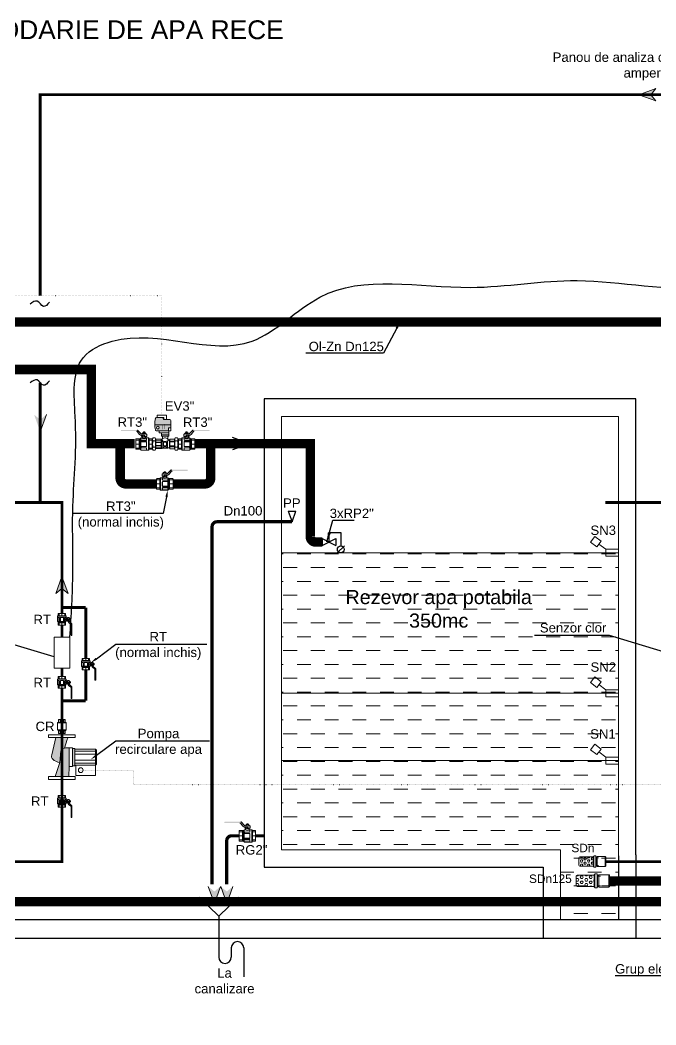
# Model space of a CAD drawing. Header units: millimetres. Extents: x 0 to 53377, y 0 to 36189.
# Drawn here: x 20716 to 27471, y 25508 to 36189 of the extents above; entities that cross this region are included whole.
import ezdxf
from ezdxf import colors
from ezdxf.entities.mleader import LeaderData, LeaderLine
from ezdxf.enums import TextEntityAlignment as Align
from ezdxf.math import Vec2, Vec3

# ---------------------------------------------------------------- set-up
doc = ezdxf.new("R2010")
doc.units = ezdxf.units.MM
doc.linetypes.add('ACAD_ISO07W100', pattern=[3, 0, -3])
for name, color, linetype, lineweight in [('IS_TEXT', 7, 'Continuous', 5), ('MC-SAN-ECHIPAMENTE', 7, 'Continuous', 0), ('S_TEXT', 7, 'Continuous', 15), ('SAN-MC-Circuit_Informatii', 83, 'ACAD_ISO07W100', 25), ('SAN-MC-COLD WATER', 5, 'Continuous', 30), ('SAN-MC-DRAINING', 42, 'Continuous', 5), ('SAN-MC-GRAY WATER', 6, 'GW_LINE', 30), ('SAN-MC-VALVE', 7, 'Continuous', 5)]:
    doc.layers.add(name, color=color, linetype=linetype, lineweight=lineweight)
for name, color, linetype in [('MC-SAN-VANE', 7, 'Continuous'), ('S_ECHIPAMENTE', 7, 'Continuous'), ('SAN-MC-TEXT', 7, 'Continuous')]:
    doc.layers.add(name, color=color, linetype=linetype)
doc.styles.add('CP_ATTR', font='romans.shx')
doc.styles.add('MC-1_la_050', font='arial.ttf', dxfattribs={"height": 0.1})
doc.styles.add('MC-1_la_100', font='arial.ttf', dxfattribs={"height": 0.2})
doc.styles.get("Standard").update_dxf_attribs({"font": 'arial.ttf'})
doc.linetypes.add('GW_LINE', pattern='A,50,15,["GW",Standard,S=0.1,R=0,X=2.5,Y=-6],-30', length=95)
doc.dimstyles.get("Standard").update_dxf_attribs({"dimtxt": 0.18, "dimasz": 0.18, "dimexe": 0.18, "dimexo": 0.0625, "dimgap": 0.09, "dimtad": 0, "dimtih": 1, "dimtoh": 1, "dimdec": 4, "dimzin": 0, "dimdsep": 46, "dimtxsty": 'Standard', "dimcen": 0.09, "dimadec": 0, "dimazin": 0, "dimtfac": 1, "dimtdec": 4, "dimtofl": 0, "dimtmove": 0, "dimatfit": 3, "dimfxl": 1, "dimtolj": 1, "dimtzin": 0, "dimarcsym": 0})

# ---------------------------------------------------------------- blocks, each defined once
blk = doc.blocks.new('VANE')
at = {"layer": 'MC-SAN-VANE', "lineweight": 5}
h = blk.add_hatch(color=1, dxfattribs=at)
h.dxf.hatch_style = 1
h.paths.add_polyline_path([(104802, 148969), (104817, 148970), (104818, 148970), (104819, 148969), (104820, 148968), (104820, 148968), (104820, 148967), (104820, 148967), (104820, 148932), (104821, 148931), (104821, 148930), (104849, 148902), (104850, 148901), (104850, 148900), (104850, 148782), (104849, 148780), (104847, 148779), (104841, 148779), (104841, 148894), (104841, 148895), (104841, 148896), (104840, 148898), (104839, 148899), (104816, 148917), (104814, 148920), (104813, 148921), (104812, 148923), (104811, 148925), (104811, 148928), (104811, 148930), (104811, 148953), (104802, 148953)])
at = {"layer": 'MC-SAN-VANE', "linetype": 'Continuous', "lineweight": 5}
for p, q in [((104709, 149011), (104706, 149009)), ((104706, 148988), (104706, 149009)), ((104715, 149009), (104715, 148987)), ((104745, 149009), (104745, 148987)), ((104775, 149009), (104775, 148987)), ((104781, 149011), (104784, 149009)), ((104784, 148988), (104784, 149009)), ((104699, 148985), (104706, 148987)), ((104699, 148985), (104745, 148985)), ((104699, 148982), (104699, 148985)), ((104745, 148982), (104699, 148982)), ((104699, 148982), (104699, 148928)), ((104699, 148982), (104702, 148982)), ((104699, 148982), (104700, 148982)), ((104699, 148928), (104706, 148921)), ((104700, 148982), (104701, 148982)), ((104700, 148965), (104700, 148927)), ((104700, 148927), (104717, 148927)), ((104701, 148982), (104745, 148982)), ((104703, 148969), (104713, 148969)), ((104703, 148968), (104713, 148968)), ((104706, 148987), (104784, 148987)), ((104706, 148921), (104706, 148890)), ((104706, 148921), (104745, 148921)), ((104706, 148913), (104745, 148913)), ((104715, 148890), (104715, 148913)), ((104716, 148964), (104716, 148927)), ((104717, 148964), (104717, 148927)), ((104717, 148928), (104727, 148928)), ((104727, 148964), (104727, 148927)), ((104727, 148927), (104745, 148927)), ((104728, 148964), (104728, 148927)), ((104731, 148969), (104745, 148969)), ((104731, 148968), (104745, 148968)), ((104791, 148985), (104745, 148985)), ((104791, 148982), (104745, 148982)), ((104789, 148982), (104745, 148982)), ((104759, 148969), (104745, 148969)), ((104759, 148968), (104745, 148968)), ((104763, 148927), (104745, 148927)), ((104784, 148921), (104745, 148921)), ((104745, 148913), (104745, 148890)), ((104784, 148913), (104745, 148913)), ((104762, 148964), (104762, 148927)), ((104763, 148964), (104763, 148927)), ((104773, 148928), (104763, 148928)), ((104773, 148964), (104773, 148927)), ((104790, 148927), (104773, 148927)), ((104774, 148964), (104774, 148927)), ((104775, 148890), (104775, 148913)), ((104787, 148969), (104777, 148969)), ((104787, 148968), (104777, 148968)), ((104791, 148985), (104784, 148987)), ((104791, 148928), (104784, 148921)), ((104784, 148921), (104784, 148890)), ((104787, 148982), (104791, 148982)), ((104790, 148982), (104789, 148982)), ((104791, 148982), (104790, 148982)), ((104790, 148965), (104790, 148965)), ((104790, 148935), (104790, 148927)), ((104791, 148982), (104791, 148985)), ((104791, 148982), (104791, 148965)), ((104791, 148964), (104796, 148964)), ((104791, 148937), (104796, 148937)), ((104791, 148935), (104791, 148928)), ((104798, 148963), (104798, 148950)), ((104798, 148962), (104802, 148962)), ((104798, 148953), (104806, 148953)), ((104798, 148953), (104798, 148947)), ((104798, 148938), (104798, 148950)), ((104798, 148947), (104806, 148947)), ((104798, 148938), (104811, 148938)), ((104802, 148969), (104802, 148953)), ((104811, 148969), (104802, 148969)), ((104802, 148953), (104811, 148953)), ((104802, 148952), (104802, 148948)), ((104802, 148931), (104802, 148938)), ((104811, 148931), (104802, 148931)), ((104806, 148948), (104806, 148952)), ((104811, 148970), (104817, 148970)), ((104811, 148969), (104811, 148970)), ((104811, 148953), (104811, 148930)), ((104839, 148899), (104816, 148917)), ((104820, 148967), (104820, 148950)), ((104820, 148950), (104820, 148932)), ((104821, 148930), (104849, 148902)), ((104822, 148962), (104826, 148962)), ((104822, 148939), (104826, 148939)), ((104829, 148958), (104829, 148950)), ((104829, 148956), (104829, 148957)), ((104829, 148957), (104829, 148957)), ((104829, 148957), (104829, 148957)), ((104829, 148957), (104829, 148957)), ((104829, 148957), (104829, 148957)), ((104829, 148957), (104831, 148957)), ((104829, 148955), (104829, 148956)), ((104829, 148956), (104829, 148956)), ((104829, 148953), (104829, 148955)), ((104829, 148955), (104829, 148955)), ((104829, 148950), (104829, 148953)), ((104829, 148953), (104829, 148953)), ((104829, 148950), (104829, 148950)), ((104829, 148942), (104829, 148950)), ((104829, 148948), (104829, 148950)), ((104829, 148946), (104829, 148948)), ((104829, 148948), (104829, 148948)), ((104829, 148944), (104829, 148946)), ((104829, 148946), (104829, 148946)), ((104829, 148943), (104829, 148944)), ((104829, 148944), (104829, 148944)), ((104829, 148943), (104829, 148943)), ((104829, 148943), (104829, 148943)), ((104829, 148943), (104831, 148943)), ((104831, 148957), (104831, 148950)), ((104831, 148956), (104831, 148957)), ((104831, 148956), (104835, 148956)), ((104831, 148950), (104835, 148950)), ((104831, 148943), (104831, 148950)), ((104831, 148945), (104835, 148945)), ((104831, 148945), (104831, 148943)), ((104835, 148956), (104835, 148950)), ((104835, 148945), (104835, 148950)), ((104841, 148894), (104841, 148779)), ((104850, 148900), (104850, 148782)), ((104709, 148888), (104706, 148890)), ((104781, 148888), (104709, 148888)), ((104781, 148888), (104784, 148890)), ((104841, 148779), (104841, 148779)), ((104841, 148779), (104847, 148779))]:
    blk.add_line(p, q, dxfattribs=at)
at = {"layer": 'MC-SAN-VANE', "lineweight": 5}
blk.add_line((104781, 149011), (104709, 149011), dxfattribs=at)
at = {"layer": 'MC-SAN-VANE', "linetype": 'Continuous', "lineweight": 5}
for centre, radius, start, end in [((104711, 149003), 7.33, 51.7703, 128.2297), ((104730, 148940), 70.4, 77.8706, 102.1294), ((104760, 148940), 70.4, 77.8706, 102.1294), ((104779, 149003), 7.33, 51.7703, 128.2297), ((104703, 148966), 2.18, 90, 180), ((104703, 148965), 2.18, 90, 180), ((104705, 148988), 1.09, 285.0002, 0), ((104713, 148964), 4.35, 0, 90), ((104713, 148964), 3.27, 0, 90), ((104731, 148964), 4.35, 90, 180), ((104731, 148964), 3.27, 90, 180), ((104759, 148964), 4.35, 0, 90), ((104759, 148964), 3.27, 0, 90), ((104777, 148964), 4.35, 90, 180), ((104777, 148964), 3.27, 90, 180), ((104785, 148988), 1.09, 180, 254.9998), ((104787, 148966), 2.18, 0, 90), ((104787, 148965), 2.18, 0, 90), ((104791, 148965), 1.09, 180, 270), ((104791, 148935), 1.09, 90, 180), ((104792, 148965), 1.09, 180, 270), ((104792, 148935), 1.09, 90, 180), ((104796, 148963), 1.09, 0, 90), ((104796, 148938), 1.09, 270, 0), ((104802, 148952), 0.544, 90, 180), ((104802, 148948), 0.544, 180, 270), ((104806, 148952), 0.544, 0, 90), ((104806, 148948), 0.544, 270, 0), ((104827, 148930), 16.3, 180, 230), ((104817, 148967), 3.27, 0, 90), ((104822, 148963), 1.63, 180, 270), ((104822, 148937), 1.63, 90, 180), ((104824, 148932), 3.27, 180, 224.9996), ((104826, 148958), 3.27, 0, 90), ((104826, 148942), 3.27, 270, 0), ((104819, 148954), 12.2, 343.0712, 16.9288), ((104819, 148947), 12.1, 342.983, 17.017), ((104825, 148953), 9.92, 344.0201, 15.9799), ((104825, 148947), 9.92, 344.0201, 15.9799), ((104835, 148894), 6.53, 0, 50.0001), ((104847, 148900), 3.27, 0, 44.9999), ((104711, 148895), 7.19, 230.9211, 309.0789), ((104730, 148957), 68.8, 257.5816, 282.4184), ((104760, 148957), 68.8, 257.5816, 282.4184), ((104779, 148895), 7.19, 230.9211, 309.0789), ((104847, 148782), 3.27, 270, 0)]:
    blk.add_arc(centre, radius, start, end, dxfattribs=at)
for centre, major_axis, ratio in [((104790, 148950), (0, -13.9), 0.355391), ((104791, 148950), (-0.5, -13.6), 0.343041)]:
    blk.add_ellipse(centre, major_axis=major_axis, ratio=ratio, start_param=3.141593, end_param=6.283185, dxfattribs=at)
blk = doc.blocks.new('VANE CLAPETA')
at = {"layer": 'MC-SAN-VANE', "linetype": 'Continuous', "lineweight": 5}
for p, q in [((104379, 148639), (104377, 148635)), ((104377, 148635), (104377, 148572)), ((104377, 148577), (104377, 148630)), ((104379, 148568), (104377, 148572)), ((104379, 148639), (104405, 148639)), ((104379, 148639), (104405, 148639)), ((104379, 148622), (104405, 148622)), ((104379, 148621), (104405, 148621)), ((104379, 148586), (104405, 148586)), ((104379, 148584), (104405, 148584)), ((104404, 148639), (104404, 148568)), ((104405, 148639), (104414, 148648)), ((104415, 148648), (104415, 148560)), ((104418, 148649), (104489, 148649)), ((104418, 148649), (104487, 148649)), ((104489, 148649), (104489, 148557)), ((104495, 148644), (104495, 148563)), ((104521, 148639), (104495, 148639)), ((104521, 148639), (104495, 148639)), ((104521, 148622), (104495, 148622)), ((104521, 148621), (104495, 148621)), ((104521, 148586), (104495, 148586)), ((104521, 148584), (104495, 148584)), ((104521, 148639), (104524, 148635)), ((104521, 148568), (104524, 148572)), ((104524, 148635), (104524, 148572)), ((104524, 148635), (104524, 148572)), ((104379, 148568), (104405, 148568)), ((104379, 148568), (104405, 148568)), ((104405, 148568), (104414, 148559)), ((104418, 148557), (104489, 148557)), ((104418, 148557), (104487, 148557)), ((104521, 148568), (104495, 148568)), ((104521, 148568), (104495, 148568))]:
    blk.add_line(p, q, dxfattribs=at)
at = {"layer": 'MC-SAN-VANE', "lineweight": 5}
for p, q in [((104441, 148605), (104431, 148611)), ((104441, 148611), (104431, 148611)), ((104431, 148599), (104441, 148605)), ((104441, 148599), (104431, 148599)), ((104446, 148608), (104441, 148611)), ((104446, 148602), (104441, 148599)), ((104467, 148608), (104446, 148608)), ((104467, 148602), (104446, 148602)), ((104464, 148612), (104467, 148608)), ((104478, 148605), (104464, 148612)), ((104478, 148605), (104464, 148598)), ((104464, 148598), (104467, 148602))]:
    blk.add_line(p, q, dxfattribs=at)
at = {"layer": 'MC-SAN-VANE', "linetype": 'Continuous', "lineweight": 5}
for centre, radius, start, end in [((104393, 148630), 16.8, 148.5878, 211.4122), ((104444, 148603), 67.7, 164.5036, 180), ((104444, 148603), 67.7, 180, 195.4964), ((104393, 148576), 16.8, 148.5878, 211.4122), ((104418, 148644), 5.63, 90, 134.145), ((104489, 148644), 5.63, 0, 90), ((104507, 148630), 16.8, 328.5878, 31.4122), ((104456, 148603), 67.7, 0, 15.4964), ((104456, 148603), 67.7, 344.5036, 0), ((104507, 148576), 16.8, 328.5878, 31.4122), ((104418, 148563), 5.63, 225.855, 270), ((104489, 148563), 5.63, 270, 0)]:
    blk.add_arc(centre, radius, start, end, dxfattribs=at)
blk = doc.blocks.new('Pompa Circulatie')
at = {"layer": 'IS_TEXT'}
h = blk.add_hatch(color=124, dxfattribs=at)
edge = h.paths.add_edge_path()
edge.add_line((168766, -192364), (168779, -192338))
edge.add_line((168779, -192338), (168595, -192338))
edge.add_line((168595, -192338), (168532, -192599))
edge.add_ellipse((168740, -192618), major_axis=(-212, 0), ratio=0.50221, start_angle=349.5369, end_angle=426.0144)
edge.add_line((168654, -192715), (168670, -192538))
edge.add_ellipse((168764, -192538), major_axis=(-94, 0), ratio=0.502522, start_angle=294.6584, end_angle=360, ccw=False)
edge.add_line((168724, -192495), (168766, -192364))
edge = h.paths.add_edge_path()
edge.add_line((168793, -192491), (168764, -192491))
edge.add_ellipse((168763, -192536), major_axis=(-89.3, 0), ratio=0.502655, start_angle=269.3969, end_angle=295.393)
edge.add_ellipse((168764, -192538), major_axis=(-94, 0), ratio=0.502522, start_angle=294.6505, end_angle=360)
edge.add_line((168670, -192538), (168654, -192715))
edge.add_line((168654, -192715), (168583, -192927))
edge.add_line((168583, -192927), (168789, -192927))
edge.add_line((168789, -192927), (168793, -192774))
edge.add_line((168793, -192774), (168793, -192491))
h = blk.add_hatch(color=124, dxfattribs=at)
h.paths.add_polyline_path([(168880, -192502), (168844, -192502), (168844, -192762), (168880, -192762)])
h.paths.add_polyline_path([(169207, -192526), (169191, -192514), (169191, -192751), (169207, -192739)])
at = {"layer": 'IS_TEXT', "lineweight": 9}
for p, q in [((168888, -192295), (168483, -192295)), ((168483, -192295), (168483, -192338)), ((168888, -192295), (168888, -192338)), ((168888, -192338), (168483, -192338)), ((168595, -192338), (168532, -192599)), ((168766, -192364), (168724, -192495)), ((168779, -192338), (168766, -192364)), ((168654, -192715), (168670, -192538)), ((168844, -192491), (168764, -192491)), ((168793, -192491), (168793, -192774)), ((168844, -192774), (168844, -192491)), ((168844, -192502), (168880, -192502)), ((168880, -192502), (168880, -192762)), ((168880, -192514), (169191, -192514)), ((168880, -192544), (169191, -192544)), ((168880, -192587), (169191, -192587)), ((169191, -192751), (169191, -192514)), ((169207, -192526), (169191, -192514)), ((169207, -192526), (169207, -192739)), ((168583, -192927), (168654, -192715)), ((168880, -192678), (169191, -192678)), ((168880, -192721), (169191, -192721)), ((168880, -192751), (169191, -192751)), ((168896, -192751), (168896, -192908)), ((169207, -192739), (169191, -192751)), ((169191, -192751), (169191, -192908)), ((168793, -192774), (168789, -192927)), ((168844, -192774), (168793, -192774)), ((168844, -192762), (168880, -192762)), ((168888, -192927), (168483, -192927)), ((168483, -192970), (168483, -192927)), ((168888, -192970), (168483, -192970)), ((168888, -192970), (168888, -192927)), ((168896, -192908), (169191, -192908)), ((169044, -192908), (168896, -192908))]:
    blk.add_line(p, q, dxfattribs=at)
at = {"layer": 'IS_TEXT', "lineweight": 9, "extrusion": (0, 0, -1)}
for centre, major_axis, ratio, start_param, end_param in [((168740, -192618), (-212, 0), 0.50221, -1.152169, 0.182616), ((168764, -192538), (-94, 0), 0.502522, 0, 1.140565), ((168763, -192536), (-89.3, 0), 0.502655, 1.127605, 1.581323), ((168970, -192829), (25.3, 25.3), 1, 2.356194490191355, 8.639379797370943)]:
    blk.add_ellipse(centre, major_axis=major_axis, ratio=ratio, start_param=start_param, end_param=end_param, dxfattribs=at)
at = {"layer": 'IS_TEXT', "linetype": 'ByBlock', "lineweight": 9, "style": 'CP_ATTR', "text_generation_flag": 4, "width": 1, "flags": 9}
for tag in ['NAME', 'GROUP', 'NUMBER', 'PRODUCER', 'ARTICLE', 'PRODUCT-TYPE', 'ORDER-NO', 'CHARACTER', 'DN', 'PN', 'TEMPERATURE', 'FLOW', 'POWER', 'VOLTAGE', 'WEIGHT', 'QUANTITY', 'EQUIPMENT', 'PRICE', 'OTHER']:
    blk.add_attdef(tag, text='', height=0.000135, rotation=270, dxfattribs=at).set_placement((168686, -192295), align=Align.MIDDLE_LEFT)
blk = doc.blocks.new('rt')
at = {"layer": 'SAN-MC-VALVE'}
h = blk.add_hatch(color=1, dxfattribs=at)
h.dxf.hatch_style = 1
h.paths.add_polyline_path([(760356, -58740), (760335, -58740), (760333, -58740), (760332, -58740), (760331, -58738), (760331, -58738), (760330, -58737), (760330, -58736), (760330, -58686), (760330, -58685), (760329, -58683), (760289, -58644), (760288, -58642), (760288, -58641), (760288, -58472), (760289, -58469), (760293, -58468), (760300, -58468), (760300, -58632), (760301, -58634), (760301, -58636), (760302, -58637), (760304, -58639), (760336, -58665), (760339, -58669), (760340, -58671), (760342, -58673), (760343, -58677), (760344, -58680), (760344, -58683), (760344, -58717), (760356, -58717)])
at = {"layer": 'SAN-MC-VALVE', "linetype": 'Continuous'}
for p, q in [((760386, -58624), (760382, -58626)), ((760382, -58670), (760382, -58626)), ((760386, -58624), (760489, -58624)), ((760395, -58626), (760395, -58660)), ((760438, -58660), (760438, -58626)), ((760480, -58626), (760480, -58660)), ((760489, -58624), (760493, -58626)), ((760493, -58670), (760493, -58626)), ((760329, -58683), (760289, -58644)), ((760304, -58639), (760336, -58665)), ((760314, -58705), (760309, -58705)), ((760309, -58705), (760309, -58712)), ((760309, -58720), (760309, -58712)), ((760314, -58720), (760309, -58720)), ((760315, -58712), (760310, -58712)), ((760314, -58705), (760315, -58702)), ((760314, -58720), (760315, -58723)), ((760317, -58702), (760315, -58702)), ((760315, -58702), (760315, -58712)), ((760315, -58723), (760315, -58712)), ((760317, -58723), (760315, -58723)), ((760317, -58701), (760317, -58712)), ((760317, -58702), (760317, -58703)), ((760317, -58703), (760317, -58704)), ((760317, -58703), (760317, -58703)), ((760317, -58704), (760317, -58706)), ((760317, -58704), (760317, -58704)), ((760317, -58706), (760317, -58709)), ((760317, -58706), (760317, -58706)), ((760317, -58709), (760317, -58709)), ((760317, -58709), (760317, -58712)), ((760317, -58712), (760317, -58716)), ((760317, -58724), (760317, -58712)), ((760317, -58712), (760317, -58712)), ((760317, -58716), (760317, -58719)), ((760317, -58716), (760317, -58716)), ((760317, -58719), (760317, -58721)), ((760317, -58719), (760317, -58719)), ((760317, -58721), (760317, -58722)), ((760317, -58721), (760317, -58721)), ((760317, -58722), (760317, -58723)), ((760317, -58722), (760317, -58722)), ((760317, -58722), (760317, -58722)), ((760317, -58722), (760317, -58722)), ((760328, -58696), (760322, -58696)), ((760328, -58729), (760322, -58729)), ((760330, -58712), (760330, -58686)), ((760330, -58736), (760330, -58712)), ((760344, -58740), (760335, -58740)), ((760344, -58717), (760344, -58683)), ((760344, -58685), (760356, -58685)), ((760363, -58695), (760344, -58695)), ((760356, -58717), (760344, -58717)), ((760344, -58740), (760344, -58740)), ((760344, -58740), (760356, -58740)), ((760350, -58709), (760350, -58716)), ((760361, -58709), (760351, -58709)), ((760361, -58716), (760351, -58716)), ((760356, -58685), (760356, -58695)), ((760356, -58740), (760356, -58717)), ((760363, -58730), (760356, -58730)), ((760357, -58716), (760357, -58709)), ((760361, -58716), (760361, -58709)), ((760363, -58695), (760363, -58712)), ((760363, -58730), (760363, -58712)), ((760372, -58693), (760364, -58693)), ((760372, -58732), (760364, -58732)), ((760372, -58681), (760382, -58670)), ((760372, -58691), (760372, -58681)), ((760372, -58758), (760372, -58733)), ((760374, -58691), (760374, -58679)), ((760374, -58679), (760398, -58679)), ((760374, -58734), (760374, -58733)), ((760377, -58737), (760392, -58737)), ((760377, -58739), (760392, -58739)), ((760382, -58660), (760438, -58660)), ((760382, -58670), (760438, -58670)), ((760397, -58733), (760397, -58679)), ((760398, -58733), (760398, -58679)), ((760398, -58681), (760412, -58681)), ((760412, -58733), (760412, -58679)), ((760412, -58679), (760438, -58679)), ((760413, -58733), (760413, -58679)), ((760418, -58737), (760438, -58737)), ((760418, -58739), (760438, -58739)), ((760493, -58660), (760438, -58660)), ((760493, -58670), (760438, -58670)), ((760464, -58679), (760438, -58679)), ((760458, -58737), (760438, -58737)), ((760458, -58739), (760438, -58739)), ((760462, -58733), (760462, -58679)), ((760464, -58733), (760464, -58679)), ((760477, -58681), (760464, -58681)), ((760477, -58733), (760477, -58679)), ((760501, -58679), (760477, -58679)), ((760479, -58733), (760479, -58679)), ((760498, -58737), (760483, -58737)), ((760498, -58739), (760483, -58739)), ((760503, -58681), (760493, -58670)), ((760501, -58734), (760501, -58679)), ((760503, -58758), (760503, -58681)), ((760377, -58758), (760372, -58758)), ((760372, -58758), (760373, -58758)), ((760372, -58758), (760438, -58758)), ((760372, -58758), (760372, -58762)), ((760372, -58762), (760381, -58765)), ((760372, -58762), (760438, -58762)), ((760374, -58758), (760375, -58758)), ((760375, -58758), (760438, -58758)), ((760493, -58765), (760382, -58765)), ((760382, -58766), (760382, -58797)), ((760386, -58799), (760382, -58797)), ((760386, -58799), (760489, -58799)), ((760395, -58797), (760395, -58765)), ((760500, -58758), (760438, -58758)), ((760438, -58758), (760503, -58758)), ((760503, -58762), (760438, -58762)), ((760438, -58797), (760438, -58765)), ((760480, -58797), (760480, -58765)), ((760489, -58799), (760493, -58797)), ((760493, -58766), (760493, -58797)), ((760503, -58762), (760494, -58765)), ((760502, -58758), (760500, -58758)), ((760503, -58758), (760500, -58758)), ((760503, -58758), (760502, -58758)), ((760503, -58758), (760503, -58762))]:
    blk.add_line(p, q, dxfattribs=at)
for centre, radius, start, end in [((760310, -58632), 9.33, 180, 230.0001), ((760389, -58634), 10.3, 50.9211, 129.0789), ((760417, -58722), 98.2, 77.5816, 102.4184), ((760459, -58722), 98.2, 77.5816, 102.4184), ((760486, -58634), 10.3, 50.9211, 129.0789), ((760293, -58641), 4.67, 180, 224.9999), ((760323, -58709), 14.2, 164.0201, 195.9799), ((760323, -58716), 14.2, 164.0201, 195.9799), ((760332, -58707), 17.3, 162.983, 197.017), ((760332, -58718), 17.4, 163.0712, 196.9288), ((760322, -58701), 4.67, 90, 180), ((760322, -58724), 4.67, 180, 270), ((760328, -58694), 2.33, 270, 0), ((760328, -58731), 2.33, 0, 90), ((760325, -58686), 4.67, 0, 44.9996), ((760335, -58736), 4.67, 180, 270), ((760321, -58683), 23.3, 0, 50), ((760351, -58709), 0.778, 90, 180), ((760351, -58716), 0.778, 180, 270), ((760356, -58709), 0.778, 0, 90), ((760356, -58716), 0.778, 270, 0), ((760364, -58695), 1.56, 90, 180), ((760364, -58730), 1.56, 180, 270), ((760371, -58691), 1.56, 270, 0), ((760371, -58733), 1.56, 0, 90), ((760372, -58691), 1.56, 270, 0), ((760372, -58733), 1.56, 0, 90), ((760377, -58734), 3.11, 180, 270), ((760377, -58736), 3.11, 180, 270), ((760392, -58733), 4.67, 270, 0), ((760392, -58733), 6.22, 270, 0), ((760418, -58733), 6.22, 180, 270), ((760418, -58733), 4.67, 180, 270), ((760458, -58733), 6.22, 270, 0), ((760458, -58733), 4.67, 270, 0), ((760483, -58733), 6.22, 180, 270), ((760483, -58733), 4.67, 180, 270), ((760498, -58734), 3.11, 270, 0), ((760498, -58736), 3.11, 270, 0), ((760505, -58736), 3.11, 180, 180.0000027747644), ((760381, -58766), 1.56, 0, 74.9998), ((760389, -58789), 10.3, 230.9211, 309.0789), ((760417, -58701), 98.2, 257.5816, 282.4184), ((760459, -58701), 98.2, 257.5816, 282.4184), ((760486, -58789), 10.3, 230.9211, 309.0789), ((760494, -58766), 1.56, 105.0002, 180)]:
    blk.add_arc(centre, radius, start, end, dxfattribs=at)
for centre, major_axis, ratio in [((760372, -58712), (0.8, 19.4), 0.343041), ((760373, -58712), (0, 19.9), 0.355391)]:
    blk.add_ellipse(centre, major_axis=major_axis, ratio=ratio, start_param=3.141593, end_param=6.283185, dxfattribs=at)
blk = doc.blocks.new('Sorb')
at = {"layer": 'SAN-MC-VALVE', "linetype": 'Continuous', "lineweight": 5}
h = blk.add_hatch(dxfattribs=at)
h.set_pattern_fill('HEX', scale=5)
h.set_pattern_definition([(0, (630084.182, 42518.263), (0, 27.4963066), [15.875, -31.75]), (120, (630084.182, 42518.263), (-23.8125, -13.7481533), [15.875, -31.75]), (60, (630100.057, 42518.263), (-23.8125, 13.7481533), [15.875, -31.75])])
h.paths.add_polyline_path([(774681, -65582, 0.416506), (774670, -65592), (774670, -65643), (774670, -65671), (774670, -65693, 0.411921), (774681, -65704), (774860, -65704), (774860, -65704, -0.145649), (774862, -65705), (774862, -65648), (774860, -65647), (774860, -65643), (774860, -65639), (774862, -65638), (774862, -65581, -0.155096), (774859, -65582)])
at = {"layer": 'SAN-MC-VALVE', "color": 7, "linetype": 'Continuous', "lineweight": 5}
for p, q in [((774869, -65570), (774860, -65582)), ((774868, -65572), (774864, -65579)), ((774870, -65570), (774870, -65643)), ((774873, -65569), (774893, -65569)), ((774893, -65569), (774894, -65570)), ((774894, -65708), (774894, -65570)), ((774894, -65576), (774894, -65715)), ((774894, -65576), (774896, -65578)), ((774894, -65578), (774896, -65578)), ((774898, -65578), (774898, -65707)), ((774670, -65643), (774670, -65592)), ((774670, -65643), (774670, -65614)), ((774670, -65643), (774670, -65614)), ((774670, -65621), (774670, -65671)), ((774670, -65643), (774670, -65693)), ((774670, -65643), (774670, -65671)), ((774670, -65643), (774670, -65671)), ((774681, -65582), (774859, -65582)), ((774860, -65639), (774862, -65638)), ((774860, -65639), (774870, -65639)), ((774860, -65639), (774860, -65643)), ((774860, -65647), (774860, -65643)), ((774860, -65647), (774870, -65647)), ((774860, -65647), (774862, -65648)), ((774862, -65638), (774862, -65581)), ((774862, -65638), (774870, -65639)), ((774862, -65648), (774870, -65647)), ((774862, -65648), (774862, -65705)), ((774870, -65716), (774870, -65643)), ((774898, -65592), (774931, -65592)), ((774681, -65704), (774859, -65704)), ((774869, -65715), (774860, -65704)), ((774868, -65714), (774864, -65706)), ((774873, -65717), (774893, -65717)), ((774893, -65717), (774894, -65715)), ((774894, -65710), (774896, -65708)), ((774894, -65708), (774896, -65708)), ((774898, -65694), (774931, -65694))]:
    blk.add_line(p, q, dxfattribs=at)
at = {"layer": 'SAN-MC-VALVE', "linetype": 'Continuous', "lineweight": 5}
for p, q in [((774898, -65592), (774911, -65579)), ((774913, -65579), (774913, -65705)), ((774917, -65577), (775019, -65577)), ((775019, -65577), (775019, -65708)), ((774898, -65592), (774898, -65694)), ((775027, -65585), (775027, -65700)), ((774898, -65694), (774911, -65706)), ((774917, -65708), (775019, -65708)), ((774917, -65708), (775016, -65708))]:
    blk.add_line(p, q, dxfattribs=at)
at = {"layer": 'SAN-MC-VALVE', "color": 7, "linetype": 'Continuous', "lineweight": 5}
for centre, radius, start, end in [((774859, -65577), 5.18, 270, 330), ((774873, -65574), 5.18, 90, 150), ((774899, -65575), 3.89, 225, 245.5302), ((774899, -65575), 3.89, 225, 245.5302), ((774681, -65592), 10.4, 90, 179.5511), ((774681, -65693), 10.4, 180.4489, 270), ((774859, -65709), 5.18, 30, 90), ((774873, -65711), 5.18, 210, 270), ((774899, -65711), 3.89, 114.4698, 135), ((774899, -65711), 3.89, 114.4698, 135)]:
    blk.add_arc(centre, radius, start, end, dxfattribs=at)
at = {"layer": 'SAN-MC-VALVE', "linetype": 'Continuous', "lineweight": 5}
for centre, start, end in [((774917, -65585), 90, 132.8475), ((775019, -65585), 0, 90), ((774917, -65700), 225.855, 270), ((775019, -65700), 270, 0)]:
    blk.add_arc(centre, 8.05, start, end, dxfattribs=at)
blk = doc.blocks.new('ev2')
at = {"layer": 'SAN-MC-VALVE'}
h = blk.add_hatch(color=114, dxfattribs=at)
h.dxf.hatch_style = 1
h.paths.add_polyline_path([(801111, -86516, -0.142538), (801106, -86508), (801105, -86501, 0.265741), (801094, -86495), (801035, -86495, 0.235859), (801021, -86506, 0.055764), (801015, -86570), (801186, -86570), (801186, -86524, 0.33673), (801175, -86516)])
h = blk.add_hatch(color=114, dxfattribs=at)
h.dxf.hatch_style = 1
h.paths.add_polyline_path([(801159, -86634), (801159, -86609, -0.325364), (801167, -86602), (801186, -86602), (801186, -86570), (801015, -86570, 0.047546), (801021, -86624, 0.433153), (801033, -86634)])
h.paths.add_polyline_path([(801034, -86601, -1), (801063, -86601, -1)], flags=16)
at = {"layer": 'SAN-MC-Circuit_Informatii', "linetype": 'ACAD_ISO07W100', "ltscale": 0.8}
for p, q in [((801101, -86619), (801101, -86568)), ((801123, -86614), (801123, -86563))]:
    blk.add_line(p, q, dxfattribs=at)
at = {"layer": 'SAN-MC-VALVE', "linetype": 'Continuous'}
for p, q in [((801095, -86495), (801035, -86495)), ((801139, -86467), (801042, -86467)), ((801042, -86467), (801042, -86492)), ((801111, -86492), (801042, -86492)), ((801106, -86508), (801105, -86501)), ((801111, -86492), (801111, -86515)), ((801139, -86467), (801139, -86516)), ((801186, -86570), (801014, -86570)), ((801175, -86516), (801111, -86516)), ((801159, -86634), (801159, -86609)), ((801186, -86602), (801167, -86602)), ((801186, -86524), (801186, -86634)), ((800989, -86724), (800987, -86733)), ((800989, -86724), (800989, -86825)), ((800991, -86724), (800989, -86724)), ((800989, -86725), (800991, -86725)), ((800996, -86710), (800991, -86718)), ((800991, -86718), (800991, -86832)), ((800996, -86710), (801020, -86710)), ((801020, -86710), (801024, -86718)), ((801024, -86718), (801024, -86832)), ((801027, -86725), (801025, -86728)), ((801025, -86728), (801025, -86822)), ((801027, -86725), (801090, -86725)), ((801186, -86634), (801030, -86634)), ((801062, -86657), (801062, -86633)), ((801062, -86657), (801164, -86657)), ((801083, -86725), (801083, -86824)), ((801164, -86677), (801086, -86677)), ((801086, -86677), (801086, -86690)), ((801087, -86657), (801087, -86677)), ((801164, -86677), (801087, -86677)), ((801163, -86691), (801087, -86691)), ((801092, -86823), (801092, -86727)), ((801098, -86692), (801098, -86719)), ((801153, -86692), (801153, -86722)), ((801164, -86677), (801164, -86634)), ((801164, -86657), (801164, -86657)), ((801164, -86677), (801164, -86690)), ((801171, -86732), (801177, -86723)), ((801223, -86723), (801177, -86723)), ((801226, -86727), (801223, -86723)), ((801226, -86727), (801226, -86822)), ((801233, -86710), (801228, -86718)), ((801228, -86718), (801228, -86832)), ((801257, -86710), (801233, -86710)), ((801257, -86710), (801261, -86718)), ((801261, -86718), (801261, -86832)), ((801261, -86724), (801263, -86724)), ((801263, -86725), (801261, -86725)), ((801263, -86724), (801263, -86825)), ((801263, -86724), (801265, -86733)), ((800987, -86733), (800987, -86818)), ((800989, -86827), (800987, -86818)), ((800989, -86825), (800991, -86825)), ((800991, -86827), (800989, -86827)), ((800996, -86840), (800991, -86832)), ((800996, -86742), (801020, -86742)), ((800996, -86808), (801020, -86808)), ((801020, -86840), (801024, -86832)), ((801024, -86737), (801024, -86813)), ((801025, -86738), (801024, -86737)), ((801024, -86813), (801025, -86812)), ((801025, -86812), (801025, -86738)), ((801027, -86824), (801025, -86822)), ((801027, -86742), (801083, -86742)), ((801027, -86742), (801027, -86759)), ((801027, -86759), (801083, -86759)), ((801027, -86790), (801083, -86790)), ((801027, -86790), (801027, -86808)), ((801027, -86808), (801083, -86808)), ((801027, -86824), (801091, -86824)), ((801149, -86821), (801093, -86821)), ((801141, -86747), (801106, -86747)), ((801141, -86756), (801106, -86756)), ((801106, -86756), (801106, -86795)), ((801141, -86795), (801106, -86795)), ((801141, -86804), (801106, -86804)), ((801106, -86804), (801106, -86821)), ((801141, -86756), (801141, -86795)), ((801141, -86804), (801141, -86821)), ((801150, -86743), (801150, -86820)), ((801151, -86816), (801169, -86816)), ((801161, -86733), (801169, -86733)), ((801171, -86733), (801171, -86816)), ((801171, -86817), (801177, -86827)), ((801223, -86744), (801177, -86744)), ((801177, -86744), (801177, -86753)), ((801223, -86753), (801177, -86753)), ((801223, -86796), (801177, -86796)), ((801177, -86796), (801177, -86805)), ((801223, -86805), (801177, -86805)), ((801223, -86827), (801177, -86827)), ((801223, -86744), (801223, -86753)), ((801223, -86796), (801223, -86805)), ((801226, -86822), (801223, -86827)), ((801226, -86805), (801226, -86744)), ((801233, -86840), (801228, -86832)), ((801257, -86742), (801233, -86742)), ((801257, -86808), (801233, -86808)), ((801257, -86840), (801261, -86832)), ((801263, -86825), (801261, -86825)), ((801261, -86827), (801263, -86827)), ((801263, -86827), (801265, -86818)), ((801265, -86733), (801265, -86818)), ((800996, -86840), (801020, -86840)), ((800996, -86840), (801020, -86840)), ((801257, -86840), (801233, -86840)), ((801257, -86840), (801233, -86840))]:
    blk.add_line(p, q, dxfattribs=at)
at = {"layer": 'SAN-MC-VALVE'}
for p, q in [((801226, -86732), (801228, -86736)), ((801226, -86818), (801228, -86815))]:
    blk.add_line(p, q, dxfattribs=at)
blk.add_circle((801048, -86601), 14.5, dxfattribs=at)
at = {"layer": 'SAN-MC-VALVE', "linetype": 'Continuous'}
for centre, radius, start, end in [((801304, -86564), 289, 168.2727, 191.9282), ((801038, -86514), 19.3, 99.7422, 152.8269), ((801094, -86507), 12.1, 33.2981, 87.1742), ((801121, -86504), 15.2, 193.5778, 227.9574), ((801168, -86611), 8.88, 97.7386, 169.8307), ((801175, -86527), 11.5, 17.3011, 88.3073), ((801022, -86726), 30.6, 148.5878, 211.4122), ((800994, -86726), 30.6, 328.5878, 31.4122), ((801032, -86624), 10.6, 182.7072, 263.6129), ((801050, -86733), 24.4, 160.0653, 199.9347), ((801087, -86690), 0.923, 180, 270), ((801090, -86724), 1.15, 270, 0), ((801157, -86695), 73, 204.6105, 225.2758), ((801097, -86692), 0.923, 0, 90), ((801154, -86692), 0.923, 90, 180), ((801163, -86690), 0.923, 270, 0), ((801197, -86734), 23.3, 152.3465, 207.6535), ((801203, -86734), 23.3, 332.3465, 27.6535), ((801259, -86726), 30.6, 148.5878, 211.4122), ((801231, -86726), 30.6, 328.5878, 31.4122), ((801115, -86775), 123, 164.5036, 180), ((801115, -86775), 123, 180, 195.4964), ((801022, -86824), 30.6, 148.5878, 211.4122), ((800901, -86775), 123, 0, 15.4964), ((800901, -86775), 123, 344.5036, 0), ((800994, -86824), 30.6, 328.5878, 31.4122), ((801110, -86775), 84.4, 169.3114, 190.6886), ((801050, -86816), 24.4, 160.0653, 199.9347), ((801091, -86823), 1.15, 270, 0), ((801093, -86822), 1.15, 90, 180), ((801133, -86714), 33.4, 283.3029, 325.7556), ((801149, -86820), 1.15, 270, 0), ((801151, -86817), 1.15, 90, 180), ((801161, -86732), 1.15, 180, 270), ((801169, -86731), 2.31, 270, 330), ((801169, -86819), 2.31, 30, 90), ((801261, -86775), 87.2, 165.8047, 194.1953), ((801197, -86816), 23.3, 152.3465, 207.6535), ((801139, -86775), 87.2, 345.8047, 14.1953), ((801203, -86816), 23.3, 332.3465, 27.6535), ((801351, -86775), 123, 164.5036, 180), ((801351, -86775), 123, 180, 195.4964), ((801259, -86824), 30.6, 148.5878, 211.4122), ((801138, -86775), 123, 0, 15.4964), ((801138, -86775), 123, 344.5036, 0), ((801231, -86824), 30.6, 328.5878, 31.4122)]:
    blk.add_arc(centre, radius, start, end, dxfattribs=at)
at = {"layer": 'SAN-MC-VALVE'}
blk.add_arc((801123, -86756), 45.2, 31.9388, 134.9687, dxfattribs=at)

msp = doc.modelspace()

# ---------------------------------------------------------------- hatches: boundary and pattern name
at = {"layer": 'IS_TEXT'}
h = msp.add_hatch(dxfattribs=at)
h.set_pattern_fill('DASH', color=5, scale=46.322054)
h.set_pattern_definition([(0, (-182690565.27, 137166670.77), (147.07252167, 147.07252167), [147.07252167, -147.07252167])])
h.paths.add_polyline_path([(23493, 30527), (27072, 30527), (27072, 26628), (26457, 26628), (26457, 27370), (23493, 27370)])
at = {"layer": 'S_TEXT'}
h = msp.add_hatch(color=256, dxfattribs=at)
h.paths.add_polyline_path([(22845, 26980), (22780, 26926), (22780, 26799)])
h.paths.add_polyline_path([(22780, 26799), (22780, 26926), (22715, 26980)])
h = msp.add_hatch(color=256, dxfattribs=at)
h.paths.add_polyline_path([(22976, 26980), (22912, 26926), (22912, 26799)])
h.paths.add_polyline_path([(22912, 26799), (22912, 26926), (22847, 26980)])
at = {"layer": 'SAN-MC-TEXT'}
h = msp.add_hatch(color=256, dxfattribs=at)
h.paths.add_polyline_path([(27470, 35331), (27416, 35396), (27289, 35396)])
h.paths.add_polyline_path([(27289, 35396), (27416, 35396), (27470, 35461)])
h = msp.add_hatch(color=256, dxfattribs=at)
h.paths.add_polyline_path([(20995, 31995), (20930, 31941), (20930, 31814)])
h.paths.add_polyline_path([(20930, 31814), (20930, 31941), (20865, 31995)])
h = msp.add_hatch(color=256, dxfattribs=at)
h.paths.add_polyline_path([(22974, 31751), (23028, 31686), (23155, 31686)])
h.paths.add_polyline_path([(23155, 31686), (23028, 31686), (22974, 31621)])
h = msp.add_hatch(color=256, dxfattribs=at)
h.paths.add_polyline_path([(21096, 30094), (21161, 30148), (21161, 30275)])
h.paths.add_polyline_path([(21161, 30275), (21161, 30148), (21226, 30094)])

# ---------------------------------------------------------------- linework, layer by layer
for points in [[(27257, 27315), (27257, 27315), (27257, 32162), (23308, 32162), (23308, 27185), (23983, 27185), (23983, 27185), (26090, 27185), (26090, 27185), (26272, 27185), (26272, 26628)], [(27072, 27305), (27072, 26628)], [(27257, 27315), (27257, 26430)], [(26272, 26628), (26272, 26430)]]:
    msp.add_lwpolyline(points)
at = {"layer": 'IS_TEXT'}
for p, q in [((26823, 30701), (26777, 30641)), ((26823, 30701), (26777, 30641)), ((26889, 30650), (26823, 30701)), ((26889, 30650), (26823, 30701)), ((26777, 30641), (26844, 30590)), ((26777, 30641), (26844, 30590)), ((26844, 30590), (26889, 30650)), ((26844, 30590), (26889, 30650)), ((26939, 30564), (26866, 30620)), ((26939, 30564), (26866, 30620)), ((26939, 30564), (26939, 30489)), ((27072, 30564), (26939, 30564)), ((26939, 30564), (26939, 30489)), ((27072, 30564), (26939, 30564)), ((23493, 30527), (27072, 30527)), ((26939, 30489), (27072, 30489)), ((26939, 30489), (27072, 30489)), ((26823, 29207), (26777, 29147)), ((26823, 29207), (26777, 29147)), ((26889, 29156), (26823, 29207)), ((26889, 29156), (26823, 29207)), ((26777, 29147), (26844, 29096)), ((26777, 29147), (26844, 29096)), ((26844, 29096), (26889, 29156)), ((26844, 29096), (26889, 29156)), ((26939, 29070), (26866, 29126)), ((26939, 29070), (26866, 29126)), ((26939, 29070), (26939, 28995)), ((27072, 29070), (26939, 29070)), ((26939, 29070), (26939, 28995)), ((27072, 29070), (26939, 29070)), ((23493, 29033), (27072, 29033)), ((26939, 28995), (27072, 28995)), ((26939, 28995), (27072, 28995)), ((26823, 28491), (26777, 28431)), ((26823, 28491), (26777, 28431)), ((26777, 28431), (26844, 28381)), ((26777, 28431), (26844, 28381)), ((26889, 28440), (26823, 28491)), ((26889, 28440), (26823, 28491)), ((26844, 28381), (26889, 28440)), ((26844, 28381), (26889, 28440)), ((23493, 28317), (27072, 28317)), ((26939, 28355), (26866, 28411)), ((26939, 28355), (26866, 28411)), ((26939, 28355), (26939, 28280)), ((27072, 28355), (26939, 28355)), ((26939, 28355), (26939, 28280)), ((27072, 28355), (26939, 28355)), ((26939, 28280), (27072, 28280)), ((26939, 28280), (27072, 28280))]:
    msp.add_line(p, q, dxfattribs=at)
at = {"layer": 'IS_TEXT', "lineweight": 0}
msp.add_lwpolyline([(26457, 26628), (26457, 27370), (25905, 27370), (25905, 27370), (24168, 27370), (24168, 27370), (23493, 27370), (23493, 31977), (27072, 31977), (27072, 27305)], dxfattribs=at)
msp.add_lwpolyline([(26457, 26628), (26457, 27370), (25905, 27370), (25905, 27370), (24168, 27370), (24168, 27370), (23493, 27370), (23493, 31977), (27072, 31977), (27072, 27305)], dxfattribs=at)
at = {"layer": 'MC-SAN-ECHIPAMENTE'}
for p, q in [((27289, 35396), (27470, 35461)), ((27470, 35461), (27416, 35396)), ((27289, 35396), (27470, 35331)), ((27470, 35331), (27416, 35396)), ((20930, 31814), (20995, 31995)), ((21161, 30275), (21096, 30094)), ((21161, 30275), (21226, 30094)), ((21096, 30094), (21161, 30148)), ((21226, 30094), (21161, 30148))]:
    msp.add_line(p, q, dxfattribs=at)
msp.add_lwpolyline([(21077, 29628), (21245, 29628), (21245, 29299), (21077, 29299)], close=True, dxfattribs=at)
at = {"layer": 'S_TEXT'}
for p, q in [((22780, 26799), (22715, 26980)), ((22780, 26799), (22845, 26980)), ((22912, 26799), (22847, 26980)), ((22912, 26799), (22976, 26980))]:
    msp.add_line(p, q, dxfattribs=at)
at = {"layer": 'SAN-MC-Circuit_Informatii', "linetype": 'ACAD_ISO07W100', "ltscale": 5}
msp.add_lwpolyline([(22223, 31991), (22223, 33259), (14632, 33259), (14632, 33823)], dxfattribs=at)
at = {"layer": 'SAN-MC-Circuit_Informatii', "linetype": 'ACAD_ISO07W100', "ltscale": 3}
msp.add_lwpolyline([(21361, 28216), (21918, 28216), (21918, 28064), (30599, 28064), (30599, 28929)], dxfattribs=at)
at = {"layer": 'SAN-MC-Circuit_Informatii', "linetype": 'Continuous', "lineweight": 30, "ltscale": 10}
msp.add_spline([(21245, 29628), (21277, 30323), (21277, 31023), (21301, 31480), (21301, 31980), (21389, 32604), (21695, 32776), (23180, 32776), (23900, 33243), (25500, 33348), (26635, 33421), (28050, 33376), (28569, 33560), (29723, 34649)], degree=3, dxfattribs=at)
at = {"layer": 'SAN-MC-COLD WATER'}
for p, q in [((23999, 30744), (24123, 30744)), ((23999, 30641), (23999, 30744)), ((24123, 30744), (24123, 30599))]:
    msp.add_line(p, q, dxfattribs=at)
for points, const_width in [([(29744, 35019), (29744, 35346, 0.414214), (29694, 35396), (20930, 35396), (20930, 33259)], 30), ([(23926, 30641), (23855, 30641, -0.430849), (23799, 30701), (23799, 31686), (22573, 31686)], 100), ([(22167, 31259), (21839, 31259, -0.414214), (21779, 31319), (21779, 31665)], 100), ([(22342, 31259), (22681, 31259, 0.414214), (22741, 31319), (22741, 31665)], 100)]:
    msp.add_lwpolyline(points, format="xyb", dxfattribs=dict(at, const_width=const_width))
for points, const_width in [([(13281, 31681), (13281, 32979), (36672, 32979), (36672, 28276)], 100), ([(21932, 31686), (21474, 31686), (21474, 32475), (13785, 32475), (13785, 31681)], 100), ([(20930, 32335), (20930, 31062)], 30), ([(30452, 27039), (26980, 27039)], 100), ([(30452, 26819), (20331, 26819)], 100)]:
    msp.add_lwpolyline(points, dxfattribs=dict(at, const_width=const_width))
at = {"layer": 'SAN-MC-DRAINING', "const_width": 35}
for points in [[(23606, 30856), (22806, 30856, 0.414214), (22756, 30806), (22756, 27003)], [(23043, 27518), (22962, 27518, 0.414214), (22912, 27468), (22912, 27003)]]:
    msp.add_lwpolyline(points, format="xyb", dxfattribs=at)
msp.add_lwpolyline([(23308, 27518), (23218, 27518)], dxfattribs=at)
at = {"layer": 'SAN-MC-GRAY WATER', "ltscale": 8, "const_width": 30}
for points in [[(21161, 29880), (21161, 31062), (20284, 31062)], [(27809, 29880), (27809, 31062), (26932, 31062)], [(21161, 29945), (21414, 29945)], [(21414, 29405), (21414, 29945)], [(21161, 29628), (21161, 29760)], [(21161, 29212), (21161, 29299)], [(21414, 28953), (21414, 29283)], [(20284, 27244), (21161, 27244), (21161, 29088)], [(26932, 27244), (27809, 27244), (27809, 29088)], [(21161, 28953), (21414, 28953)]]:
    msp.add_lwpolyline(points, dxfattribs=at)
at = {"layer": 'SAN-MC-TEXT'}
for p, q in [((23155, 31686), (22974, 31751)), ((23155, 31686), (22974, 31621)), ((23565, 30970), (23606, 30856)), ((23565, 30970), (23646, 30970)), ((23606, 30856), (23646, 30970)), ((23926, 30679), (24072, 30603)), ((23926, 30603), (24072, 30679)), ((23926, 30679), (23926, 30603)), ((24072, 30679), (24072, 30603)), ((24085, 30525), (24164, 30599)), ((22826, 26665), (22617, 26865)), ((22826, 26665), (23035, 26865)), ((20609, 26628), (40878, 26628)), ((22826, 26665), (22826, 26228)), ((26457, 26628), (27072, 26628)), ((7940, 26430), (40875, 26430)), ((22959, 26328), (22959, 26228)), ((23093, 26328), (23093, 26020))]:
    msp.add_line(p, q, dxfattribs=at)
msp.add_circle((24123, 30563), 36, dxfattribs=at)
for centre, start, end in [((23026, 26328), 0, 180), ((22893, 26228), 180, 0)]:
    msp.add_arc(centre, 66.6, start, end, dxfattribs=at)
for points in [[(21028, 33191), (20965, 33145), (20896, 33202), (20823, 33170)], [(21028, 32354), (20965, 32307), (20896, 32364), (20823, 32332)]]:
    msp.add_spline(points, degree=3, dxfattribs=at)

# ---------------------------------------------------------------- block references
at = {"layer": 'MC-SAN-VANE'}
for p in [(-83584, -119130), (-83331, -119607), (-83584, -119800), (-83584, -121065)]:
    msp.add_blockref('VANE', p, dxfattribs=at)
at = {"layer": 'MC-SAN-VANE', "rotation": 90.00000000000001}
msp.add_blockref('VANE CLAPETA', (169764, -75771), dxfattribs=at)
at = {"layer": 'S_ECHIPAMENTE', "xscale": 0.7037375680009059, "yscale": 0.7037375680009059, "zscale": 0.7037375680009059}
msp.add_blockref('Pompa Circulatie', (-97550, 163917), dxfattribs=at)
at = {"layer": 'SAN-MC-VALVE'}
for name, p in [('ev2', (-778868, 118458)), ('Sorb', (-748048, 92682))]:
    msp.add_blockref(name, p, dxfattribs=at)
at = {"layer": 'SAN-MC-VALVE', "xscale": -1, "rotation": 90}
for p in [(-36679, 792120), (-35581, 787955)]:
    msp.add_blockref('rt', p, dxfattribs=at)
at = {"layer": 'SAN-MC-VALVE', "rotation": 270}
for p in [(81197, 792120), (80965, 791697)]:
    msp.add_blockref('rt', p, dxfattribs=at)
at = {"layer": 'SAN-MC-VALVE', "xscale": 0.8, "yscale": 0.8, "zscale": 0.8}
msp.add_blockref('Sorb', (-593083, 79759), dxfattribs=at)

# ---------------------------------------------------------------- texts
at = {"layer": 'IS_TEXT', "insert": (25163, 29930), "char_height": 150, "width": 2641.37, "attachment_point": 5, "style": 'MC-1_la_100'}
msp.add_mtext('Rezevor apa potabila\\P350mc', dxfattribs=at)
at = {"layer": 'S_TEXT', "attachment_point": 5}
for s, insert, char_height, width in [('SCHEMA FUNCTIONALA  GOSPODARIE DE APA RECE', (19900, 36085), 200, 16930.09), ('Senzor clor', (26591, 29729), 100, 1993.8)]:
    msp.add_mtext(s, dxfattribs=dict(at, insert=insert, char_height=char_height, width=width))
at = {"layer": 'SAN-MC-TEXT'}
msp.add_text('PP', height=100, dxfattribs=at).set_placement((23510, 31005))
for s, insert, char_height, width, attachment_point in [('\\A1;EV3" ', (22567, 32137), 100, 317.33, 3), ('RT3" ', (22065, 31966), 100, 730.86, 3), ('RT3" ', (22759, 31965), 100, 730.86, 3), ('\\pxql;Dn100', (22879, 31023), 100, 880.81, 1), ('\\A1; 3xRP2"', (24474, 30996), 100, 842.93, 3), ('SN3', (27047, 30816), 100, 317.33, 3), ('\\A1;RT', (21044, 29868), 100, 754.71, 3), ('SN2', (27048, 29362), 100, 317.33, 3), ('\\A1;RT', (21044, 29198), 100, 754.71, 3), ('\\A1;CR', (21082, 28731), 100, 754.71, 3), ('SN1', (27044, 28651), 100, 317.33, 3), ('\\A1;RT', (21018, 27937), 100, 754.71, 3), ('RG2"', (23007, 27419), 100, 493.55, 1), ('\\A1;SDn', (26818, 27434), 90, 317.33, 3), ('\\A1;SDn', (26818, 27434), 90, 317.33, 3), ('\\A1;SDn125', (26577, 27107), 90, 317.33, 3)]:
    msp.add_mtext(s, dxfattribs=dict(at, insert=insert, char_height=char_height, width=width, attachment_point=attachment_point))
at = {"layer": 'SAN-MC-TEXT', "insert": (22888, 25976), "char_height": 100, "attachment_point": 5}
msp.add_mtext('La \\Pcanalizare', dxfattribs=at)

# ---------------------------------------------------------------- leaders
at = {"layer": 'MC-SAN-VANE'}
ml = msp.add_multileader_mtext('Standard', dxfattribs=at)
ml.set_content('Panou de analiza clor liber amperometric;', color=256)
ml.set_leader_properties()
ml.build(insert=Vec2(0, 0))
ml.multileader.update_dxf_attribs({"dogleg_length": 0.36, "arrow_head_size": 100})
ctx = ml.context
ctx.base_point, ctx.char_height, ctx.arrow_head_size, ctx.landing_gap_size, ctx.plane_origin = Vec3(26383, 35781), 100, 100, 0.09, Vec3(30186, 34878)
ctx.text_align_type = 2
notes = []
notes.append((ctx, [(0, (1, 1, 0), (28021, 35781), (-1, 0), 0.36, [(0, [(28461, 34878)], 0, [])])]))
ctx.mtext.insert, ctx.mtext.width, ctx.mtext.defined_height, ctx.mtext.alignment, ctx.mtext.flow_direction = Vec3(28020, 35845), 2088.41, 285, 3, 5
ml = msp.add_multileader_mtext('Standard', dxfattribs=at)
ml.set_content('\\pxi-2,l2,ql;Vas stocare clor', color=256)
ml.set_leader_properties()
ml.build(insert=Vec2(0, 0))
ml.multileader.update_dxf_attribs({"dogleg_length": 0.36, "arrow_head_size": 100})
ctx = ml.context
ctx.base_point, ctx.char_height, ctx.arrow_head_size, ctx.landing_gap_size, ctx.plane_origin = Vec3(29090, 33297), 100, 100, 0.09, Vec3(31594, 33848)
notes.append((ctx, [(0, (0, 0, 0), (0, 0), (1, 0), 1, [])]))
ctx.mtext.insert, ctx.mtext.width, ctx.mtext.defined_height, ctx.mtext.flow_direction = Vec3(29090, 33343), 4738.62, 743, 5
at = {"layer": 'SAN-MC-TEXT'}
msp.add_leader([(23976, 30643), (24037, 30872), (24264, 30872)], dimstyle='Standard', override={"dimasz": 100, "dimgap": 0.09, "dimtad": 0}, dxfattribs=at)
ml = msp.add_multileader_mtext('Standard', dxfattribs=at)
ml.set_content(' Ol-Zn Dn125', color=256, style='MC-1_la_050')
ml.set_leader_properties()
ml.build(insert=Vec2(0, 0))
ml.multileader.update_dxf_attribs({"text_left_attachment_type": 6, "text_right_attachment_type": 6, "dogleg_length": 0.005, "arrow_head_size": 75})
ctx = ml.context
ctx.base_point, ctx.char_height, ctx.arrow_head_size, ctx.landing_gap_size, ctx.plane_origin = Vec3(23745, 32650), 100, 75, 0, Vec3(21737, 32701)
ctx.left_attachment, ctx.right_attachment, ctx.text_align_type = 6, 6, 1
notes.append((ctx, [(0, (1, 1, 0), (24578, 32650), (-1, 0), 0.005, [(0, [(24752, 32979)], 256, [])])]))
ctx.mtext.insert, ctx.mtext.width, ctx.mtext.alignment, ctx.mtext.flow_direction = Vec3(24162, 32770), 987, 2, 5
ml = msp.add_multileader_mtext('Standard', dxfattribs=at)
ml.set_content('RT3"{\\A1;\\P\\pxqc;(normal inchis)}', color=256, style='MC-1_la_050')
ml.set_leader_properties()
ml.build(insert=Vec2(0, 0))
ml.multileader.update_dxf_attribs({"text_left_attachment_type": 6, "text_right_attachment_type": 6, "text_top_attachment_type": 0, "text_bottom_attachment_type": 0, "dogleg_length": 0.005, "arrow_head_size": 75})
ctx = ml.context
ctx.base_point, ctx.char_height, ctx.arrow_head_size, ctx.landing_gap_size, ctx.plane_origin = Vec3(21335, 30943, -2), 100, 75, 0, Vec3(19899, 32283, -2)
ctx.left_attachment, ctx.right_attachment, ctx.text_align_type = 6, 6, 1
notes.append((ctx, [(0, (1, 1, 0), (22237, 30943, -2), (-1, 0), 0.005, [(0, [(22285, 31194, -2)], 256, [])])]))
ctx.mtext.insert, ctx.mtext.width, ctx.mtext.alignment, ctx.mtext.flow_direction = Vec3(21786, 31072, -2), 987, 2, 5
ml = msp.add_multileader_mtext('Standard', dxfattribs=at)
ml.set_content('RT{\\A1;\\P\\pxqc;(normal inchis)}', color=256, style='MC-1_la_050')
ml.set_leader_properties()
ml.build(insert=Vec2(0, 0))
ml.multileader.update_dxf_attribs({"text_left_attachment_type": 6, "text_right_attachment_type": 6, "text_top_attachment_type": 0, "text_bottom_attachment_type": 0, "dogleg_length": 0.005, "arrow_head_size": 75})
ctx = ml.context
ctx.base_point, ctx.char_height, ctx.arrow_head_size, ctx.landing_gap_size, ctx.plane_origin = Vec3(21733, 29555), 100, 75, 0, Vec3(24071, 30896)
ctx.left_attachment, ctx.right_attachment, ctx.text_align_type = 6, 6, 1
notes.append((ctx, [(0, (1, 1, 0), (21733, 29555), (1, 0), 0.005, [(0, [(21466, 29356)], 256, [])])]))
ctx.mtext.insert, ctx.mtext.width, ctx.mtext.alignment, ctx.mtext.flow_direction = Vec3(22184, 29685), 987, 2, 5
ml = msp.add_multileader_mtext('Standard', dxfattribs=at)
ml.set_content('Pompa recirculare apa', color=256, style='MC-1_la_050')
ml.set_leader_properties()
ml.build(insert=Vec2(0, 0))
ml.multileader.update_dxf_attribs({"text_left_attachment_type": 6, "text_right_attachment_type": 6, "text_top_attachment_type": 0, "text_bottom_attachment_type": 0, "dogleg_length": 0.005, "arrow_head_size": 75})
ctx = ml.context
ctx.base_point, ctx.char_height, ctx.arrow_head_size, ctx.landing_gap_size, ctx.plane_origin = Vec3(21733, 28528), 100, 75, 0, Vec3(24071, 29868)
ctx.left_attachment, ctx.right_attachment, ctx.text_align_type = 6, 6, 1
notes.append((ctx, [(0, (1, 1, 0), (21733, 28528), (1, 0), 0.005, [(0, [(21466, 28329)], 256, [])])]))
ctx.mtext.insert, ctx.mtext.width, ctx.mtext.alignment, ctx.mtext.flow_direction = Vec3(22187, 28656), 987, 2, 5
ml = msp.add_multileader_mtext('Standard', dxfattribs=at)
ml.set_content('{\\LGrup electropompe pentru apa menajera 3 buc (2F+1R) cu turatie variabila\\P}Debit pompa activa/rezerva: Q = 7.5 l/s\\PInaltime de pompare: 70 mCA', color=256)
ml.set_leader_properties()
ml.build(insert=Vec2(0, 0))
ml.multileader.update_dxf_attribs({"dogleg_length": 0.36, "arrow_head_size": 125})
ctx = ml.context
ctx.base_point, ctx.char_height, ctx.arrow_head_size, ctx.landing_gap_size, ctx.plane_origin = Vec3(27043, 26091), 100, 125, 0.09, Vec3(38268, 26123)
ctx.text_align_type = 1
notes.append((ctx, [(1, (1, 1, 0), (31662, 26091), (-1, 0), 0.36, [(0, [(31900, 26786)], 0, [])])]))
ctx.mtext.insert, ctx.mtext.width, ctx.mtext.defined_height, ctx.mtext.alignment, ctx.mtext.flow_direction = Vec3(29353, 26154), 5809.15, 2998, 2, 5
at = {"layer": 'SAN-MC-VALVE'}
for points in [[(21077, 29420), (20331, 29646), (19533, 29646)], [(27725, 29420), (26979, 29646), (26181, 29646)]]:
    msp.add_leader(points, dimstyle='Standard', override={"dimgap": 0.09, "dimtad": 0}, dxfattribs=at)
for ctx, leaders in notes:
    for number, flags, end, landing, length, lines in leaders:
        leader = LeaderData()
        leader.index, (leader.has_last_leader_line, leader.has_dogleg_vector, leader.attachment_direction) = number, flags
        leader.last_leader_point, leader.dogleg_vector, leader.dogleg_length = Vec3(end), Vec3(landing), length
        for number, points, colour, breaks in lines:
            line = LeaderLine()
            line.index, line.vertices, line.color, line.breaks = number, Vec3.list(points), colors.encode_raw_color(colour), breaks
            leader.lines.append(line)
        ctx.leaders.append(leader)

doc.saveas('drawing.dxf')
